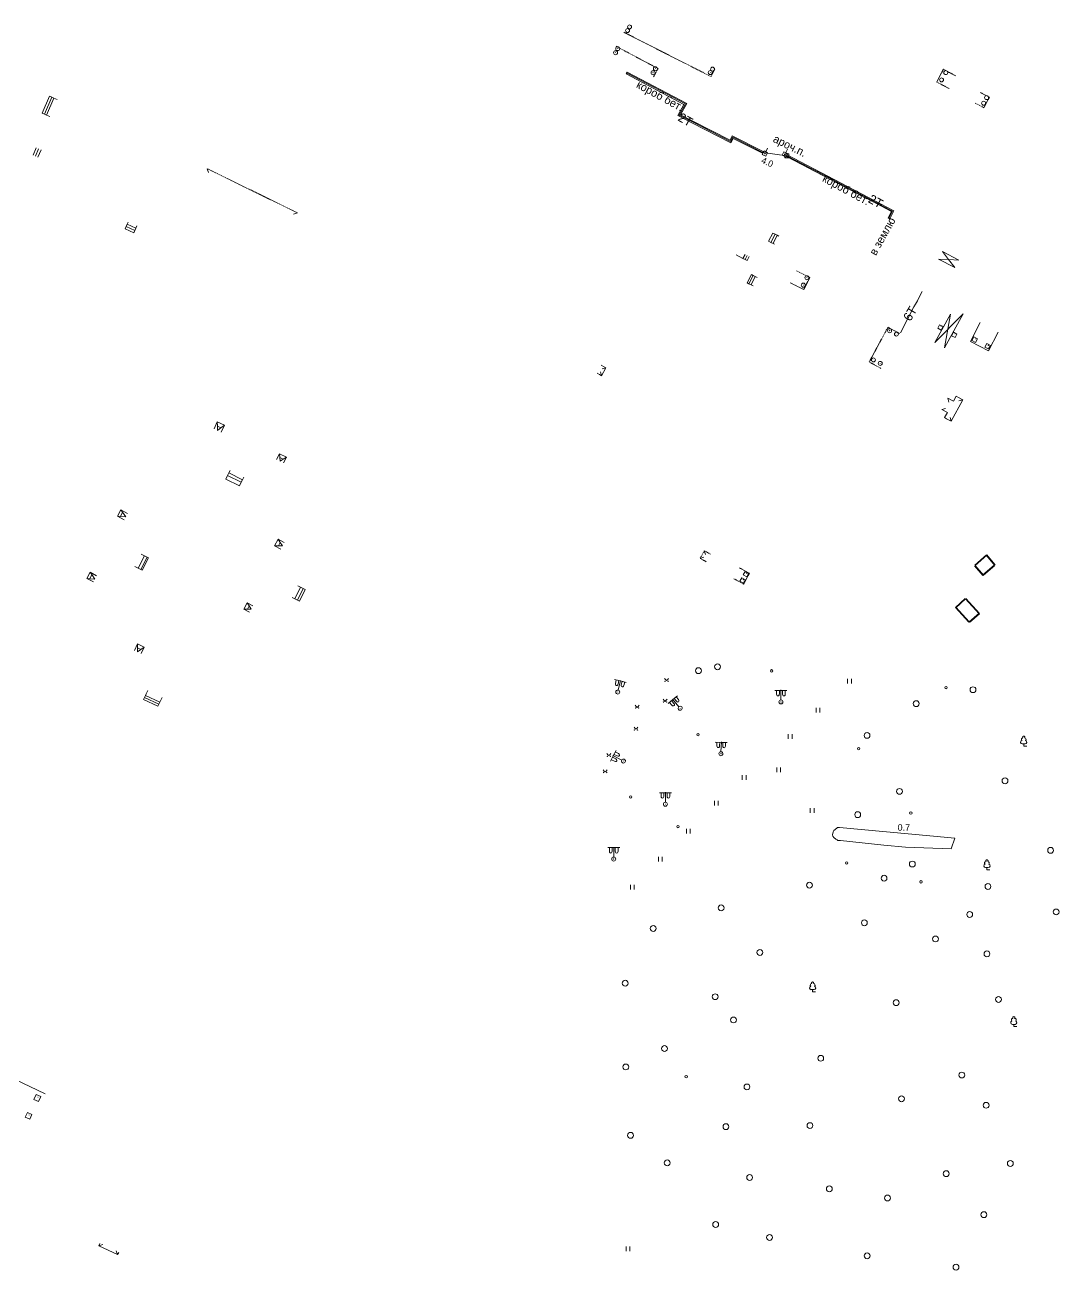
# Model space of a CAD drawing. Extents: x 1000 to 4000, y -4000 to -1000.
# Drawn here: x 2712 to 3229, y -3304 to -2681 of the extents above; entities that cross this region are included whole.
import ezdxf
from ezdxf.enums import TextEntityAlignment as Align

# ---------------------------------------------------------------- set-up
doc = ezdxf.new("R2010")
doc.units = 0
doc.header["$MEASUREMENT"] = 0
doc.linetypes.add('DASHED', pattern=[0.75, 0.5, -0.25])
doc.layers.get('0').update_dxf_attribs({"linetype": 'CONTINUOUS'})
for name, color, linetype in [('13', 7, 'CONTINUOUS'), ('18', 7, 'CONTINUOUS'), ('19', 7, 'CONTINUOUS'), ('30', 7, 'CONTINUOUS'), ('34', 7, 'CONTINUOUS'), ('7', 7, 'CONTINUOUS'), ('DOR_DOROZHKA', 40, 'CONTINUOUS')]:
    doc.layers.add(name, color=color, linetype=linetype)
doc.styles.add('ARIAL', font='arial.ttf')
doc.styles.get("Standard").update_dxf_attribs({"font": 'txt', "height": 0.2})

msp = doc.modelspace()

# ---------------------------------------------------------------- linework, layer by layer
at = {"color": 253, "linetype": 'Continuous', "lineweight": 0}
for p, q in [((3010.17, -3009.31), (3007.25, -3008.6)), ((3007.65, -3010.52), (3008.06, -3008.8)), ((3008.95, -3010.83), (3009.37, -3009.12)), ((3009.06, -3013.86), (3010.24, -3009)), ((3010.17, -3009.31), (3013.08, -3010.02)), ((3010.55, -3011.22), (3010.96, -3009.5)), ((3011.85, -3011.54), (3012.27, -3009.82)), ((3036.33, -3018.62), (3038.62, -3016.68)), ((3038.1, -3019.43), (3036.95, -3018.09)), ((3039.12, -3018.57), (3037.98, -3017.22)), ((3090.38, -3014.1), (3087.38, -3014.1)), ((3088.21, -3015.86), (3088.21, -3014.1)), ((3089.56, -3015.86), (3089.56, -3014.1)), ((3090.38, -3018.78), (3090.38, -3013.78)), ((3090.38, -3014.1), (3093.38, -3014.1)), ((3091.2, -3015.86), (3091.2, -3014.1)), ((3092.54, -3015.86), (3092.54, -3014.1)), ((3036.33, -3018.62), (3034.04, -3020.55)), ((3035.82, -3021.36), (3034.68, -3020.01)), ((3036.84, -3020.5), (3035.7, -3019.15)), ((3039.36, -3022.19), (3036.12, -3018.38)), ((3060.56, -3039.99), (3057.56, -3039.88)), ((3058.34, -3041.68), (3058.4, -3039.91)), ((3059.68, -3041.72), (3059.74, -3039.96)), ((3060.4, -3044.67), (3060.57, -3039.67)), ((3060.56, -3039.99), (3063.56, -3040.09)), ((3061.32, -3041.78), (3061.38, -3040.01)), ((3062.66, -3041.83), (3062.72, -3040.06)), ((3211.7, -3041.84), (3211.7, -3040.76)), ((3211.7, -3041.84), (3213.2, -3041.84)), ((3006.58, -3046.73), (3005.21, -3049.4)), ((3007.17, -3049.47), (3005.6, -3048.66)), ((3007.78, -3048.27), (3006.21, -3047.46)), ((3010.75, -3048.87), (3006.3, -3046.59)), ((3006.58, -3046.73), (3007.95, -3044.07)), ((3008.53, -3046.81), (3006.96, -3046)), ((3009.14, -3045.62), (3007.57, -3044.81)), ((3032.6, -3065.21), (3029.6, -3065.21)), ((3030.44, -3066.98), (3030.44, -3065.21)), ((3031.78, -3066.98), (3031.78, -3065.21)), ((3032.6, -3069.9), (3032.6, -3064.9)), ((3032.6, -3065.21), (3035.6, -3065.21)), ((3033.42, -3066.98), (3033.42, -3065.21)), ((3034.77, -3066.98), (3034.77, -3065.21)), ((3006.76, -3092.61), (3003.76, -3092.61)), ((3004.6, -3094.38), (3004.6, -3092.61)), ((3005.94, -3094.38), (3005.94, -3092.61)), ((3006.76, -3097.3), (3006.76, -3092.3)), ((3006.76, -3092.61), (3009.76, -3092.61)), ((3007.58, -3094.38), (3007.58, -3092.61)), ((3008.92, -3094.38), (3008.92, -3092.61)), ((3193.32, -3103.66), (3193.32, -3102.58)), ((3193.32, -3103.66), (3194.82, -3103.66)), ((3106.21, -3164.68), (3106.21, -3163.59)), ((3106.21, -3164.68), (3107.71, -3164.68)), ((3206.75, -3182.03), (3206.75, -3180.94)), ((3206.75, -3182.03), (3208.25, -3182.03))]:
    msp.add_line(p, q, dxfattribs=at)
for points in [[(3032.24, -3008.08), (3032.75, -3008.73), (3033.21, -3009.14)], [(3034.19, -3008.08), (3033.68, -3008.73), (3033.21, -3009.14)], [(3123.64, -3010.62), (3123.64, -3008.28)], [(3125.59, -3008.28), (3125.59, -3010.62)], [(3017.51, -3021.43), (3018.01, -3022.08), (3018.47, -3022.49)], [(3019.45, -3021.43), (3018.95, -3022.08), (3018.47, -3022.49)], [(3031.46, -3018.49), (3031.97, -3019.14), (3032.43, -3019.55)], [(3033.41, -3018.49), (3032.9, -3019.14), (3032.43, -3019.55)], [(3107.9, -3025.06), (3107.9, -3022.72)], [(3109.85, -3022.72), (3109.85, -3025.06)], [(3016.92, -3032.42), (3017.43, -3033.07), (3017.89, -3033.48)], [(3018.86, -3032.42), (3018.36, -3033.07), (3017.89, -3033.48)], [(3094.03, -3038.16), (3094.03, -3035.82)], [(3095.98, -3035.82), (3095.98, -3038.16)], [(3211.01, -3040.76), (3212.37, -3040.76)], [(3003.38, -3045.56), (3003.89, -3046.21), (3004.35, -3046.62)], [(3005.33, -3045.56), (3004.82, -3046.21), (3004.35, -3046.62)], [(3001.52, -3053.68), (3002.03, -3054.33), (3002.49, -3054.74)], [(3003.47, -3053.68), (3002.96, -3054.33), (3002.49, -3054.74)], [(3088.23, -3054.97), (3088.23, -3052.64)], [(3090.18, -3052.64), (3090.18, -3054.97)], [(3070.96, -3058.65), (3070.96, -3056.31)], [(3072.91, -3056.31), (3072.91, -3058.65)], [(3057.09, -3071.48), (3057.09, -3069.14)], [(3059.04, -3069.14), (3059.04, -3071.48)], [(3104.97, -3075.28), (3104.97, -3072.94)], [(3106.91, -3072.94), (3106.91, -3075.28)], [(3043.09, -3085.48), (3043.09, -3083.14)], [(3045.04, -3083.14), (3045.04, -3085.48)], [(3029.09, -3099.48), (3029.09, -3097.14)], [(3031.04, -3097.14), (3031.04, -3099.48)], [(3192.63, -3102.58), (3193.99, -3102.58)], [(3015.09, -3113.48), (3015.09, -3111.14)], [(3017.04, -3111.14), (3017.04, -3113.48)], [(3105.52, -3163.59), (3106.88, -3163.59)], [(3206.06, -3180.94), (3207.43, -3180.94)], [(3012.95, -3294.29), (3012.95, -3291.95)], [(3014.91, -3291.95), (3014.91, -3294.29)]]:
    msp.add_lwpolyline(points, dxfattribs=at)
for centre, radius in [((3049.12, -3004.17), 1.46), ((3058.68, -3002.21), 1.46), ((3085.72, -3004.26), 0.6), ((3032.46, -3009.47), 0.0976), ((3033.98, -3009.47), 0.0976), ((3008.82, -3014.83), 1), ((3008.82, -3014.83), 0.0566), ((3172.91, -3012.62), 0.6), ((3186.35, -3013.69), 1.46), ((3017.72, -3022.82), 0.0976), ((3019.24, -3022.82), 0.0976), ((3031.67, -3019.87), 0.0976), ((3033.19, -3019.87), 0.0976), ((3090.38, -3019.78), 1), ((3090.38, -3019.78), 0.0566), ((3157.99, -3020.65), 1.46), ((3017.13, -3033.81), 0.0976), ((3018.65, -3033.81), 0.0976), ((3048.95, -3036.17), 0.6), ((3133.4, -3036.52), 1.46), ((3129.15, -3043.16), 0.6), ((3003.59, -3046.95), 0.0976), ((3005.12, -3046.95), 0.0976), ((3001.74, -3055.06), 0.0976), ((3003.26, -3055.06), 0.0976), ((3202.36, -3059.19), 1.46), ((3015.21, -3067.25), 0.6), ((3149.62, -3064.5), 1.46), ((3032.6, -3070.9), 1), ((3032.6, -3070.9), 0.0566), ((3128.74, -3076.13), 1.46), ((3155.28, -3075.33), 0.6), ((3038.85, -3082.08), 0.6), ((3225.14, -3093.96), 1.46), ((3006.76, -3098.3), 1), ((3006.76, -3098.3), 0.0566), ((3123.15, -3100.25), 0.6), ((3156.03, -3100.8), 1.46), ((3104.6, -3111.37), 1.46), ((3141.91, -3107.89), 1.46), ((3160.31, -3109.7), 0.6), ((3193.84, -3111.99), 1.46), ((3060.45, -3122.71), 1.46), ((3227.93, -3124.74), 1.46), ((3132.06, -3130.15), 1.46), ((3184.72, -3125.99), 1.46), ((3026.53, -3132.98), 1.46), ((3167.6, -3138.24), 1.46), ((3079.83, -3144.99), 1.46), ((3193.33, -3145.7), 1.46), ((3012.52, -3160.38), 1.46), ((3057.48, -3167.12), 1.46), ((3199.1, -3168.47), 1.46), ((3147.94, -3170.09), 1.46), ((3066.64, -3178.73), 1.46), ((3032.17, -3193.03), 1.46), ((3110.25, -3197.89), 1.46), ((3012.79, -3202.21), 1.46), ((3180.79, -3206.26), 1.46), ((3042.99, -3207.11), 0.6), ((3073.37, -3212.2), 1.46), ((3150.63, -3218.13), 1.46), ((3192.9, -3221.37), 1.46), ((3015.2, -3236.39), 1.46), ((3062.86, -3232.06), 1.46), ((3104.86, -3231.52), 1.46), ((3033.51, -3250.16), 1.46), ((3172.97, -3255.56), 1.46), ((3205.01, -3250.43), 1.46), ((3074.7, -3257.45), 1.46), ((3114.55, -3263.12), 1.46), ((3143.62, -3267.71), 1.46), ((3057.73, -3280.94), 1.46), ((3191.81, -3276.05), 1.46), ((3084.67, -3287.43), 1.46), ((3133.43, -3296.61), 1.46), ((3177.87, -3302.28), 1.46)]:
    msp.add_circle(centre, radius, dxfattribs=at)
for centre, radius, start, end in [((3211.7, -3037.39), 0.545, 90, 220.50026), ((3211.7, -3037.39), 0.545, 319.49974, 90), ((3211.02, -3039.88), 0.879, 108.35322, 269.38751), ((3211.26, -3038.49), 0.754, 88.13294, 226.66339), ((3212.14, -3038.49), 0.754, 313.33661, 91.86706), ((3212.38, -3039.88), 0.879, 269.60977, 71.64678), ((3193.32, -3099.21), 0.545, 90, 220.50026), ((3193.32, -3099.21), 0.545, 319.49974, 90), ((3192.64, -3101.7), 0.879, 108.35322, 269.38751), ((3192.88, -3100.32), 0.754, 88.13294, 226.66339), ((3193.76, -3100.32), 0.754, 313.33661, 91.86706), ((3194, -3101.7), 0.879, 269.60977, 71.64678), ((3105.77, -3161.33), 0.754, 88.13294, 226.66339), ((3106.21, -3160.22), 0.545, 90, 220.50026), ((3106.21, -3160.22), 0.545, 319.49974, 90), ((3106.65, -3161.33), 0.754, 313.33661, 91.86706), ((3105.53, -3162.72), 0.879, 108.35322, 269.38751), ((3106.89, -3162.72), 0.879, 269.60977, 71.64678), ((3206.07, -3180.07), 0.879, 108.35322, 269.38751), ((3206.31, -3178.68), 0.754, 88.13294, 226.66339), ((3206.75, -3177.57), 0.545, 90, 220.50026), ((3206.75, -3177.57), 0.545, 319.49974, 90), ((3207.19, -3178.68), 0.754, 313.33661, 91.86706), ((3207.43, -3180.07), 0.879, 269.60977, 71.64678)]:
    msp.add_arc(centre, radius, start, end, dxfattribs=at)
for centre, major_axis, ratio, start_param, end_param in [((3008.3, -3010.68), (0.222, 0.916), 0.712081, 1.570796, 4.712389), ((3011.2, -3011.38), (0.222, 0.916), 0.712081, 1.570796, 4.712389), ((3088.88, -3015.86), (0, 0.943), 0.712081, 1.570796, 4.712389), ((3091.87, -3015.86), (0, 0.943), 0.712081, 1.570796, 4.712389), ((3036.33, -3020.93), (-0.609, 0.719), 0.712081, 1.570796, 4.712389), ((3038.61, -3019), (-0.609, 0.719), 0.712081, 1.570796, 4.712389), ((3040, -3022.95), (0.707, 0.707), 1, 6.200602, 12.483787), ((3040, -3022.95), (-0.04, 0.04), 1, 4.629806, 10.912991), ((3059.01, -3041.7), (0.033, 0.942), 0.712081, 1.570796, 4.712389), ((3061.99, -3041.8), (0.033, 0.942), 0.712081, 1.570796, 4.712389), ((3007.48, -3048.87), (-0.839, 0.43), 0.712081, 1.570796, 4.712389), ((3008.84, -3046.21), (-0.839, 0.43), 0.712081, 1.570796, 4.712389), ((3011.64, -3049.33), (0.707, 0.707), 1, 0.311334, 6.594519), ((3011.64, -3049.33), (-0.04, 0.04), 1, -1.259462626308976, 5.023722680870609), ((3060.36, -3045.67), (-0.707, 0.707), 1, 3.892143, 10.175328), ((3060.36, -3045.67), (0.04, 0.04), 1, 5.462939315945046, 11.74612462312463), ((3031.11, -3066.98), (0, 0.943), 0.712081, 1.570796, 4.712389), ((3034.1, -3066.98), (0, 0.943), 0.712081, 1.570796, 4.712389), ((3005.27, -3094.38), (0, 0.943), 0.712081, 1.570796, 4.712389), ((3008.25, -3094.38), (0, 0.943), 0.712081, 1.570796, 4.712389)]:
    msp.add_ellipse(centre, major_axis=major_axis, ratio=ratio, start_param=start_param, end_param=end_param, dxfattribs=at)
at = {"layer": '13', "color": 253, "linetype": 'Continuous', "lineweight": 40}
for p, q in [((3193.17, -2946.5), (3187.21, -2951.58)), ((3197.34, -2951.38), (3193.17, -2946.5)), ((3187.21, -2951.58), (3191.38, -2956.46)), ((3191.38, -2956.46), (3197.34, -2951.38)), ((3177.74, -2972.61), (3182.61, -2968.14)), ((3182.61, -2968.14), (3189.39, -2975.52)), ((3184.52, -2979.99), (3177.74, -2972.61)), ((3189.39, -2975.52), (3184.52, -2979.99))]:
    msp.add_line(p, q, dxfattribs=at)
at = {"layer": '18', "color": 253, "linetype": 'Continuous', "lineweight": 0}
for p, q in [((3013.07, -2705.93), (3013.53, -2705.06)), ((3041.9, -2721.13), (3013.07, -2705.93)), ((3013.47, -2705.58), (3042.6, -2720.96)), ((3013.53, -2705.06), (3043.26, -2720.72)), ((3038.84, -2726.73), (3041.9, -2721.13)), ((3042.6, -2720.96), (3039.56, -2726.48)), ((3043.26, -2720.72), (3040.2, -2726.31)), ((3045.84, -2730.35), (3038.84, -2726.73)), ((3039.56, -2726.48), (3046.09, -2729.87)), ((3040.2, -2726.31), (3046.3, -2729.47)), ((3065.36, -2740.45), (3045.84, -2730.35)), ((3046.09, -2729.87), (3065.14, -2739.76)), ((3046.3, -2729.47), (3064.9, -2739.1)), ((3064.9, -2739.1), (3065.97, -2736.87)), ((3065.14, -2739.76), (3066.28, -2737.6)), ((3065.97, -2736.87), (3081.54, -2744.66)), ((3066.28, -2737.6), (3081.29, -2745.16)), ((3066.43, -2738.21), (3065.36, -2740.45)), ((3081.1, -2745.55), (3066.43, -2738.21)), ((3082.83, -2744.86), (3083.72, -2743.07)), ((3092.77, -2745.26), (3093.66, -2743.47)), ((3081.04, -2746.2), (3081.93, -2744.41)), ((3082.83, -2747.1), (3081.04, -2746.2)), ((3081.54, -2744.66), (3081.1, -2745.55)), ((3081.29, -2745.16), (3093.31, -2746.79)), ((3081.93, -2744.41), (3083.72, -2745.31)), ((3083.72, -2745.31), (3082.83, -2747.1)), ((3090.98, -2746.6), (3091.87, -2744.82)), ((3092.77, -2747.5), (3090.98, -2746.6)), ((3091.87, -2744.82), (3093.66, -2745.71)), ((3092.3, -2747.79), (3092.3, -2745.79)), ((3092.3, -2745.79), (3094.3, -2745.79)), ((3092.3, -2747.79), (3092.3, -2745.79)), ((3092.3, -2745.79), (3094.3, -2745.79)), ((3094.3, -2747.79), (3092.3, -2747.79)), ((3094.3, -2747.79), (3092.3, -2747.79)), ((3093.66, -2745.71), (3092.77, -2747.5)), ((3093.51, -2746.41), (3093.1, -2747.19)), ((3093.1, -2747.19), (3140.24, -2771.91)), ((3093.31, -2746.79), (3105.16, -2753.01)), ((3140.47, -2771.03), (3093.51, -2746.41)), ((3094.3, -2745.79), (3094.3, -2747.79)), ((3094.3, -2745.79), (3094.3, -2747.79)), ((3105.16, -2753.01), (3113.91, -2757.55)), ((3113.91, -2757.55), (3119.79, -2760.68)), ((3119.79, -2760.68), (3127.48, -2764.69)), ((3127.48, -2764.69), (3134.52, -2768.38)), ((3134.52, -2768.38), (3140.27, -2771.41)), ((3140.24, -2771.91), (3145.56, -2774.7)), ((3140.27, -2771.41), (3140.64, -2771.61)), ((3146.76, -2774.33), (3140.47, -2771.03)), ((3140.64, -2771.61), (3146.17, -2774.54)), ((3145.56, -2774.7), (3143.95, -2777.89)), ((3146.17, -2774.54), (3144.35, -2778.1)), ((3144.73, -2778.31), (3146.76, -2774.33)), ((3143.95, -2777.89), (3144.73, -2778.31)), ((3158.59, -2819.25), (3160.33, -2815.76)), ((3160.33, -2815.76), (3160.91, -2814.65)), ((3150.07, -2835.33), (3156.86, -2822.36)), ((3156.86, -2822.36), (3157.6, -2820.96)), ((3157.6, -2820.96), (3158.59, -2819.25))]:
    msp.add_line(p, q, dxfattribs=at)
for centre in [(3082.38, -2745.76), (3092.32, -2746.16)]:
    msp.add_ellipse(centre, major_axis=(-0.121, 0.121), ratio=1, start_param=3.463343207986625, end_param=9.746528515166212, dxfattribs=at)
at = {"layer": '30', "color": 253, "linetype": 'Continuous', "lineweight": 0}
for p, q in [((3116.46, -3084.76), (3116.2, -3086.18)), ((3116.2, -3086.18), (3116.33, -3086.95)), ((3116.72, -3084.12), (3116.46, -3084.76)), ((3118.26, -3082.83), (3116.72, -3084.12)), ((3118.64, -3082.57), (3118.26, -3082.83)), ((3119.67, -3082.57), (3118.64, -3082.57)), ((3166.54, -3086.82), (3119.67, -3082.57)), ((3116.33, -3086.95), (3116.72, -3087.59)), ((3116.72, -3087.59), (3117.74, -3088.37)), ((3117.74, -3088.37), (3118.39, -3088.75)), ((3118.39, -3088.75), (3118.77, -3089.01)), ((3118.77, -3089.01), (3120.06, -3089.01)), ((3120.06, -3089.01), (3141.76, -3091.45)), ((3141.76, -3091.45), (3152.67, -3092.36)), ((3152.67, -3092.36), (3175.4, -3093.13)), ((3177.33, -3087.85), (3166.54, -3086.82)), ((3175.4, -3093.13), (3177.33, -3087.85))]:
    msp.add_line(p, q, dxfattribs=at)
at = {"layer": '7', "color": 253, "linetype": 'Continuous', "lineweight": 0}
for centre, radius in [((3014.68, -2682.43), 1), ((3013.69, -2684.25), 1), ((3013.69, -2684.25), 0.041), ((3014.68, -2682.43), 0.041), ((3007.69, -2695.34), 1), ((3008.79, -2693.27), 1), ((3008.79, -2693.27), 0.041), ((3007.69, -2695.34), 0.041), ((3026.42, -2705.34), 1), ((3026.42, -2705.34), 0.041), ((3027.62, -2703.33), 1), ((3027.62, -2703.33), 0.041), ((3055.04, -2705.25), 1), ((3055.04, -2705.25), 0.041), ((3056.16, -2703.54), 1), ((3056.16, -2703.54), 0.041), ((3172.76, -2705.29), 1), ((3170.62, -2708.9), 1), ((3193.16, -2717.78), 1), ((3191.67, -2720.56), 1), ((3101.55, -2811.5), 1), ((3101.55, -2811.5), 0.041), ((3103.31, -2807.79), 1), ((3103.31, -2807.79), 0.041), ((3144.69, -2834.25), 1), ((3144.69, -2834.25), 0.041), ((3148.08, -2835.97), 1), ((3148.08, -2835.97), 0.041), ((3170.41, -2832.24), 0.041), ((3177.3, -2835.97), 0.041), ((3187.51, -2838.32), 0.041), ((3194, -2841.6), 0.041), ((3136.59, -2848.85), 1), ((3136.59, -2848.85), 0.041), ((3139.98, -2850.57), 1), ((3139.98, -2850.57), 0.041)]:
    msp.add_circle(centre, radius, dxfattribs=at)
for centre in [(3073.18, -2955.55), (3071.54, -2958.68)]:
    msp.add_ellipse(centre, major_axis=(-0.029, 0.029), ratio=1, start_param=0.277973, end_param=6.561158, dxfattribs=at)
for centre in [(2718.99, -3217.33), (2714.61, -3226.25)]:
    msp.add_ellipse(centre, major_axis=(0.0224, 0.0492), ratio=0.940726, dxfattribs=at)
at = {"layer": 'DOR_DOROZHKA', "linetype": 'DASHED', "lineweight": 0}
for p, q in [((3011.81, -2685.1), (3055.43, -2707.25)), ((3028.96, -2703.27), (3007.77, -2692.03)), ((3026.73, -2707.39), (3028.96, -2703.27)), ((3055.43, -2707.25), (3057.35, -2703.48)), ((3171.57, -2703.63), (3168.23, -2709.97)), ((3177.76, -2706.89), (3171.57, -2703.63)), ((3168.23, -2709.97), (3169.68, -2710.73)), ((3169.68, -2710.73), (3174.43, -2713.23)), ((3190.11, -2715.28), (3194.55, -2717.62)), ((3194.55, -2717.62), (3191.81, -2722.82)), ((3191.81, -2722.82), (3187.38, -2720.48)), ((2848.68, -2775.37), (2803.64, -2753.32)), ((3098.08, -2804.29), (3104.43, -2807.52)), ((3100.81, -2813.24), (3095.02, -2810.28)), ((3104.8, -2807.72), (3101.74, -2813.71)), ((3104.43, -2807.52), (3104.8, -2807.72)), ((3101.74, -2813.71), (3100.81, -2813.24)), ((3134.46, -2849.9), (3143.85, -2832.55)), ((3143.85, -2832.55), (3149.75, -2835.74)), ((3140.35, -2853.09), (3134.46, -2849.9)), ((3052.04, -2944.25), (3049.98, -2948.09)), ((3049.98, -2948.09), (3053.15, -2949.79)), ((3055.21, -2945.94), (3052.04, -2944.25)), ((3069.64, -2952.82), (3074.6, -2955.48)), ((3074.6, -2955.48), (3071.71, -2960.86)), ((3071.71, -2960.86), (3066.76, -2958.2))]:
    msp.add_line(p, q, dxfattribs=at)
at = {"layer": 'DOR_DOROZHKA', "linetype": 'Continuous', "lineweight": 0}
for p, q in [((2721.14, -2725.57), (2724.81, -2717.1)), ((2722.24, -2726.05), (2725.91, -2717.58)), ((2723.34, -2726.53), (2727.01, -2718.06)), ((2724.81, -2717.1), (2725.91, -2717.58)), ((2725.91, -2717.58), (2727.01, -2718.06)), ((2727.01, -2718.06), (2728.59, -2718.74)), ((2722.24, -2726.05), (2721.14, -2725.57)), ((2723.34, -2726.53), (2722.24, -2726.05)), ((2724.92, -2727.21), (2723.34, -2726.53)), ((2718.14, -2742.91), (2716.61, -2746.45)), ((2719.33, -2743.43), (2717.81, -2746.96)), ((2720.53, -2743.94), (2719, -2747.48)), ((2803.64, -2753.32), (2804.29, -2755.21)), ((2846.79, -2776.01), (2848.68, -2775.37)), ((2763.12, -2782.2), (2763.66, -2781.01)), ((2763.66, -2781.01), (2764.1, -2780.03)), ((2767.94, -2782.96), (2763.66, -2781.01)), ((2762.6, -2783.34), (2763.12, -2782.2)), ((2766.88, -2785.29), (2762.6, -2783.34)), ((2767.4, -2784.15), (2763.12, -2782.2)), ((2767.4, -2784.15), (2766.88, -2785.29)), ((2767.94, -2782.96), (2767.4, -2784.15)), ((2768.42, -2781.9), (2767.94, -2782.96)), ((3086.31, -2785.45), (3084.2, -2789.55)), ((3085.29, -2790.11), (3087.41, -2786.02)), ((3087.41, -2786.02), (3086.31, -2785.45)), ((3086.4, -2790.68), (3088.51, -2786.59)), ((3088.51, -2786.59), (3087.41, -2786.02)), ((3089.25, -2786.97), (3088.51, -2786.59)), ((3084.2, -2789.55), (3085.29, -2790.11)), ((3085.29, -2790.11), (3086.4, -2790.68)), ((3086.4, -2790.68), (3087.14, -2791.07)), ((3068.05, -2796.42), (3071.39, -2798.14)), ((3071.39, -2798.14), (3072.43, -2796.13)), ((3071.39, -2798.14), (3072.43, -2798.68)), ((3072.43, -2798.68), (3073.47, -2796.67)), ((3072.43, -2798.68), (3073.45, -2799.2)), ((3073.45, -2799.2), (3074.48, -2797.19)), ((3169.12, -2798.53), (3177.26, -2802.73)), ((3169.12, -2798.53), (3174.17, -2798.73)), ((3179.22, -2798.94), (3171.08, -2794.73)), ((3174.17, -2798.73), (3171.08, -2794.73)), ((3177.26, -2802.73), (3174.17, -2798.73)), ((3174.17, -2798.73), (3179.22, -2798.94)), ((3075.6, -2806.23), (3073.49, -2810.32)), ((3076.44, -2806.66), (3075.6, -2806.23)), ((3073.49, -2810.32), (3074.33, -2810.76)), ((3074.33, -2810.76), (3076.44, -2806.66)), ((3074.33, -2810.76), (3075.4, -2811.31)), ((3075.4, -2811.31), (3077.52, -2807.21)), ((3075.4, -2811.31), (3076.43, -2811.84)), ((3077.52, -2807.21), (3076.44, -2806.66)), ((3078.55, -2807.74), (3077.52, -2807.21)), ((3181.4, -2825.81), (3167.33, -2840.17)), ((3175.05, -2825.92), (3167.33, -2840.17)), ((3168.74, -2833.07), (3169.66, -2831.29)), ((3171.43, -2832.22), (3169.66, -2831.29)), ((3181.4, -2825.81), (3172.19, -2842.81)), ((3175.05, -2825.92), (3172.19, -2842.81)), ((3189.93, -2830.21), (3185.07, -2839.62)), ((3170.51, -2833.99), (3168.74, -2833.07)), ((3170.51, -2833.99), (3171.43, -2832.22)), ((3175.63, -2836.8), (3176.55, -2835.03)), ((3177.4, -2837.73), (3175.63, -2836.8)), ((3178.33, -2835.95), (3176.55, -2835.03)), ((3177.4, -2837.73), (3178.33, -2835.95)), ((3185.85, -2839.15), (3186.77, -2837.38)), ((3188.54, -2838.3), (3186.77, -2837.38)), ((3194.17, -2844.32), (3199.02, -2834.91)), ((3185.07, -2839.62), (3194.17, -2844.32)), ((3187.62, -2840.08), (3185.85, -2839.15)), ((3187.62, -2840.08), (3188.54, -2838.3)), ((3192.34, -2842.43), (3193.26, -2840.66)), ((3194.11, -2843.35), (3192.34, -2842.43)), ((3195.03, -2841.58), (3193.26, -2840.66)), ((3194.11, -2843.35), (3195.03, -2841.58)), ((2999.68, -2856.18), (2998.45, -2855.5)), ((3000.74, -2856.77), (2999.68, -2856.18)), ((3000.16, -2854.85), (3000.74, -2856.77)), ((3000.56, -2851.53), (3002.91, -2852.84)), ((3002.91, -2852.84), (3000.74, -2856.77)), ((3002.91, -2852.84), (3001, -2853.4)), ((3174.36, -2869.94), (3173.79, -2868.02)), ((3173.79, -2868.02), (3176.6, -2869.54)), ((3181.26, -2868.8), (3175.47, -2879.51)), ((3176.6, -2869.54), (3177.97, -2867.01)), ((3177.97, -2867.01), (3179.16, -2867.66)), ((3179.16, -2867.66), (3181.26, -2868.8)), ((3179.35, -2869.37), (3181.26, -2868.8)), ((3172.65, -2873.09), (3170.74, -2873.66)), ((3173.55, -2875.18), (3170.74, -2873.66)), ((2808.64, -2879.84), (2807.01, -2883.24)), ((2812.15, -2881.53), (2808.64, -2879.84)), ((2808.64, -2879.84), (2808.7, -2881.97)), ((3172.17, -2877.72), (3173.55, -2875.18)), ((3173.19, -2878.28), (3172.17, -2877.72)), ((3175.47, -2879.51), (3173.19, -2878.28)), ((3174.9, -2877.59), (3175.47, -2879.51)), ((2808.7, -2881.97), (2810.45, -2882.82)), ((2808.7, -2881.97), (2808.75, -2884.1)), ((2808.75, -2884.1), (2810.45, -2882.82)), ((2808.75, -2884.1), (2808.75, -2884.1)), ((2810.45, -2882.82), (2812.15, -2881.53)), ((2810.5, -2884.96), (2812.15, -2881.53)), ((2839.65, -2895.81), (2838.28, -2898.65)), ((2843.15, -2897.49), (2839.65, -2895.81)), ((2839.65, -2895.81), (2839.84, -2897.66)), ((2839.84, -2897.66), (2841.59, -2898.5)), ((2839.84, -2897.66), (2840.02, -2899.51)), ((2840.02, -2899.51), (2841.59, -2898.5)), ((2840.02, -2899.51), (2840.02, -2899.51)), ((2841.59, -2898.5), (2843.15, -2897.49)), ((2841.77, -2900.37), (2843.15, -2897.49)), ((2813.73, -2906.67), (2814.38, -2905.37)), ((2814.38, -2905.37), (2815.01, -2904.08)), ((2814.38, -2905.37), (2821.19, -2908.74)), ((2812.85, -2908.46), (2813.73, -2906.67)), ((2819.66, -2911.83), (2812.85, -2908.46)), ((2813.73, -2906.67), (2820.55, -2910.04)), ((2820.55, -2910.04), (2819.66, -2911.83)), ((2821.19, -2908.74), (2820.55, -2910.04)), ((2821.83, -2907.44), (2821.19, -2908.74)), ((2760.36, -2923.86), (2758.74, -2926.98)), ((2763.71, -2925.6), (2760.36, -2923.86)), ((2761.23, -2925.02), (2760.36, -2923.86)), ((2758.74, -2926.98), (2762.15, -2928.75)), ((2758.74, -2926.98), (2760.22, -2927.07)), ((2761.23, -2925.02), (2760.22, -2927.07)), ((2760.22, -2927.07), (2762.9, -2927.23)), ((2762.9, -2927.23), (2761.23, -2925.02)), ((2762.9, -2927.23), (2762.9, -2927.23)), ((2838.99, -2938.52), (2837.3, -2941.77)), ((2837.3, -2941.77), (2840.42, -2943.39)), ((2837.3, -2941.77), (2839.25, -2941.78)), ((2842.04, -2940.1), (2838.99, -2938.52)), ((2840.1, -2940.16), (2838.99, -2938.52)), ((2839.25, -2941.78), (2840.1, -2940.16)), ((2839.25, -2941.78), (2841.2, -2941.8)), ((2841.2, -2941.8), (2840.1, -2940.16)), ((2841.2, -2941.8), (2841.2, -2941.8)), ((2772.19, -2946.76), (2769.13, -2953)), ((2773.53, -2947.42), (2770.48, -2953.65)), ((2772.19, -2946.76), (2770.51, -2945.94)), ((2771.16, -2953.99), (2774.21, -2947.75)), ((2773.53, -2947.42), (2772.19, -2946.76)), ((2774.21, -2947.75), (2773.53, -2947.42)), ((3049.98, -2948.09), (3051.9, -2947.51)), ((3052.04, -2944.25), (3052.62, -2946.16)), ((2745.05, -2955.01), (2743.43, -2958.13)), ((2748.29, -2956.7), (2745.05, -2955.01)), ((2745.89, -2956.18), (2745.05, -2955.01)), ((2767.43, -2952.16), (2769.13, -2953)), ((2769.13, -2953), (2770.48, -2953.65)), ((2770.48, -2953.65), (2771.16, -2953.99)), ((3072.47, -2954.6), (3071.5, -2956.34)), ((3074.22, -2955.57), (3072.47, -2954.6)), ((3074.22, -2955.57), (3073.25, -2957.32)), ((2743.43, -2958.13), (2746.73, -2959.85)), ((2743.43, -2958.13), (2744.87, -2958.22)), ((2745.89, -2956.18), (2744.87, -2958.22)), ((2744.87, -2958.22), (2747.46, -2958.38)), ((2747.46, -2958.38), (2745.89, -2956.18)), ((2747.46, -2958.38), (2747.46, -2958.38)), ((2850.29, -2962.41), (2848.97, -2961.76)), ((3070.83, -2957.73), (3069.86, -2959.48)), ((3071.61, -2960.45), (3069.86, -2959.48)), ((3072.58, -2958.7), (3070.83, -2957.73)), ((3073.25, -2957.32), (3071.5, -2956.34)), ((3072.58, -2958.7), (3071.61, -2960.45)), ((2846.05, -2967.67), (2847.37, -2968.32)), ((2850.29, -2962.41), (2847.37, -2968.32)), ((2847.37, -2968.32), (2848.67, -2968.97)), ((2851.59, -2963.05), (2848.67, -2968.97)), ((2849.71, -2969.48), (2852.63, -2963.57)), ((2851.59, -2963.05), (2850.29, -2962.41)), ((2852.63, -2963.57), (2851.59, -2963.05)), ((2823.54, -2970.23), (2821.85, -2973.48)), ((2821.85, -2973.48), (2823.73, -2973.43)), ((2821.85, -2973.48), (2824.79, -2975.01)), ((2826.41, -2971.73), (2823.54, -2970.23)), ((2824.57, -2971.8), (2823.54, -2970.23)), ((2823.73, -2973.43), (2824.57, -2971.8)), ((2823.73, -2973.43), (2825.6, -2973.37)), ((2825.6, -2973.37), (2824.57, -2971.8)), ((2825.6, -2973.37), (2825.6, -2973.37)), ((2848.67, -2968.97), (2849.71, -2969.48)), ((2768.83, -2990.75), (2767.21, -2994.06)), ((2768.8, -2992.78), (2768.77, -2994.81)), ((2768.83, -2990.75), (2768.8, -2992.78)), ((2770.45, -2993.59), (2768.8, -2992.78)), ((2772.14, -2992.37), (2768.83, -2990.75)), ((2770.45, -2993.59), (2772.14, -2992.37)), ((2770.53, -2995.65), (2772.14, -2992.37)), ((2768.77, -2994.81), (2770.45, -2993.59)), ((2768.77, -2994.81), (2768.77, -2994.81)), ((2772.23, -3017.59), (2771.76, -3018.58)), ((2772.7, -3016.59), (2772.23, -3017.59)), ((2772.23, -3017.59), (2779.44, -3020.97)), ((2773.13, -3015.67), (2772.7, -3016.59)), ((2772.7, -3016.59), (2779.91, -3019.98)), ((2773.88, -3014.09), (2773.13, -3015.67)), ((2781.05, -3017.54), (2779.91, -3019.98)), ((2771.76, -3018.58), (2778.97, -3021.97)), ((2779.44, -3020.97), (2778.97, -3021.97)), ((2779.91, -3019.98), (2779.44, -3020.97)), ((2707.52, -3208.52), (2722.6, -3215.64)), ((2717, -3218.43), (2718.09, -3216.03)), ((2720.35, -3217.06), (2718.09, -3216.03)), ((2719.26, -3219.45), (2720.35, -3217.06)), ((2719.26, -3219.45), (2717, -3218.43)), ((2712.61, -3227.35), (2713.7, -3224.95)), ((2714.87, -3228.37), (2712.61, -3227.35)), ((2715.96, -3225.97), (2713.7, -3224.95)), ((2714.87, -3228.37), (2715.96, -3225.97)), ((2749.49, -3291.58), (2750, -3290.5)), ((2751.37, -3290.9), (2749.49, -3291.58)), ((2749.49, -3291.58), (2758.83, -3295.99)), ((2758.15, -3294.11), (2758.83, -3295.99)), ((2758.83, -3295.99), (2759.35, -3294.88))]:
    msp.add_line(p, q, dxfattribs=at)

# ---------------------------------------------------------------- texts
at = {"layer": '19', "color": 253, "linetype": 'Continuous', "lineweight": 0}
for s, height, rotation, p in [('короб бет.', 4, 331.50766, (3029.74, -2717.33)), ('2Т', 4.5, 331.01409, (3042.65, -2728.76)), ('ароч.п.', 4, 333.60818, (3094.53, -2742.37)), ('4.0', 3.2, 336.74991, (3083.59, -2750.02)), ('короб бет.', 4, 331.50766, (3122.78, -2764.23)), ('2Т', 4.5, 331.01409, (3137.76, -2769.58)), ('в землю', 4, 60.87706, (3141.08, -2787.07)), ('6Т', 4.5, 59.70304, (3154.9, -2825.74))]:
    msp.add_text(s, height=height, rotation=rotation, dxfattribs=at).set_placement(p, align=Align.MIDDLE)
at = {"layer": '34', "color": 253, "lineweight": 0, "style": 'ARIAL'}
msp.add_text('0.7', height=3.2, dxfattribs=at).set_placement((3151.79, -3082.53), align=Align.MIDDLE_CENTER)

doc.saveas('drawing.dxf')
